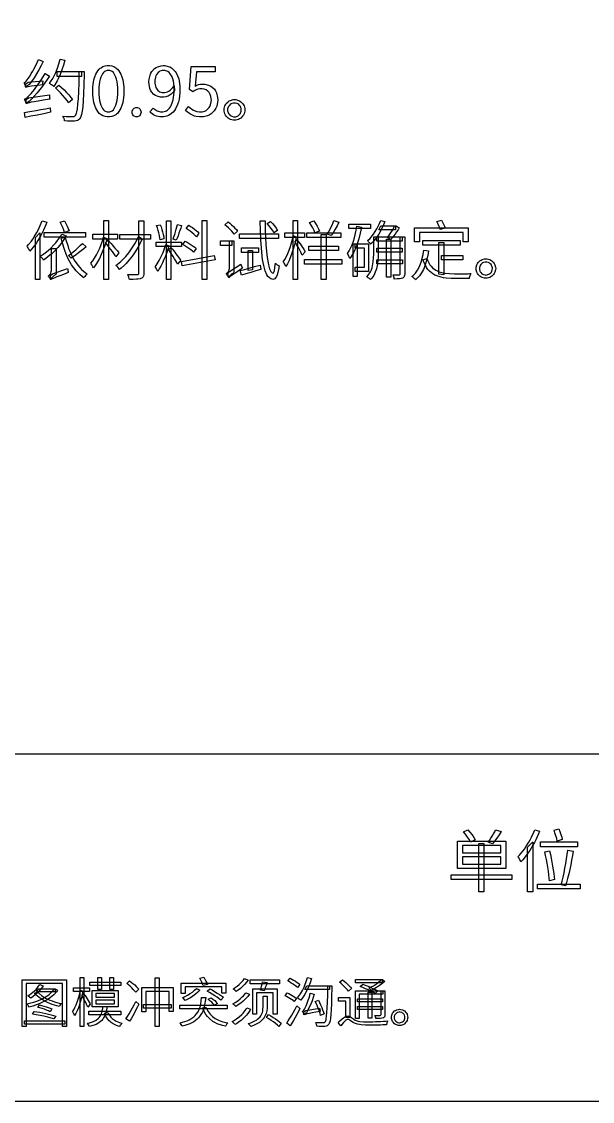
# Model space of a CAD drawing. Header units: millimetres. Extents: x 5 to 292, y 5 to 205.
# Drawn here: x 74.7 to 97.69, y 5 to 48.5 of the extents above; entities that cross this region are included whole.
import ezdxf

# ---------------------------------------------------------------- set-up
doc = ezdxf.new("R2010")
doc.units = ezdxf.units.MM
doc.layers.add('ANNOTATION', color=7, linetype='Continuous')
doc.layers.add('REFERENCE', color=8, linetype='Continuous')

msp = doc.modelspace()

# ---------------------------------------------------------------- linework, layer by layer
at = {"layer": 'ANNOTATION'}
for points in [[(76.247, 46.986), (76.444, 46.945), (76.388, 46.746), (76.323, 46.551), (76.25, 46.364), (76.17, 46.19), (76.127, 46.109), (76.038, 45.959), (75.991, 45.891), (75.969, 45.907), (75.94, 45.928), (75.909, 45.95), (75.876, 45.972), (75.845, 45.99), (75.819, 46.006), (75.866, 46.067), (75.954, 46.205), (75.995, 46.282), (76.071, 46.446), (76.14, 46.62), (76.199, 46.802), (76.247, 46.986)], [(74.868, 45.85), (74.861, 45.876), (74.851, 45.908), (74.838, 45.944), (74.825, 45.981), (74.812, 46.016), (74.8, 46.044), (74.819, 46.05), (74.858, 46.077), (74.878, 46.097), (74.92, 46.148), (74.967, 46.211), (74.997, 46.255), (75.039, 46.321), (75.09, 46.406), (75.147, 46.504), (75.207, 46.613), (75.266, 46.731), (75.322, 46.853), (75.374, 46.975), (75.568, 46.896), (75.485, 46.727), (75.394, 46.557), (75.299, 46.393), (75.202, 46.237), (75.102, 46.093), (75, 45.965), (75, 45.96), (75, 45.96), (74.979, 45.949), (74.957, 45.936), (74.933, 45.921), (74.908, 45.904), (74.888, 45.886), (74.873, 45.867), (74.868, 45.85)], [(78.192, 44.657), (78.146, 44.659), (78.058, 44.673), (77.975, 44.702), (77.899, 44.744), (77.863, 44.771), (77.829, 44.802), (77.766, 44.874), (77.688, 45.009), (77.646, 45.118), (77.612, 45.242), (77.574, 45.533), (77.569, 45.7), (77.574, 45.867), (77.612, 46.156), (77.646, 46.278), (77.688, 46.384), (77.766, 46.517), (77.829, 46.588), (77.863, 46.618), (77.899, 46.644), (77.975, 46.686), (78.058, 46.714), (78.146, 46.728), (78.192, 46.729), (78.239, 46.728), (78.328, 46.713), (78.411, 46.685), (78.487, 46.643), (78.522, 46.616), (78.556, 46.586), (78.618, 46.515), (78.696, 46.382), (78.738, 46.276), (78.772, 46.155), (78.81, 45.867), (78.815, 45.7), (78.81, 45.533), (78.772, 45.242), (78.738, 45.118), (78.696, 45.009), (78.618, 44.874), (78.556, 44.802), (78.522, 44.771), (78.487, 44.744), (78.411, 44.702), (78.328, 44.673), (78.239, 44.659), (78.192, 44.657)], [(80.35, 44.657), (80.27, 44.661), (80.129, 44.69), (80.067, 44.715), (80.01, 44.747), (79.909, 44.82), (79.866, 44.862), (80.003, 45.017), (80.037, 44.984), (80.114, 44.928), (80.157, 44.905), (80.202, 44.887), (80.294, 44.867), (80.341, 44.864), (80.391, 44.867), (80.487, 44.89), (80.533, 44.911), (80.576, 44.938), (80.656, 45.015), (80.692, 45.065), (80.725, 45.123), (80.78, 45.264), (80.801, 45.348), (80.819, 45.44), (80.839, 45.656), (80.841, 45.779), (80.838, 45.897), (80.813, 46.105), (80.79, 46.194), (80.762, 46.274), (80.688, 46.401), (80.641, 46.45), (80.59, 46.487), (80.471, 46.53), (80.404, 46.536), (80.358, 46.532), (80.272, 46.503), (80.232, 46.478), (80.196, 46.447), (80.134, 46.368), (80.109, 46.32), (80.089, 46.267), (80.066, 46.147), (80.063, 46.08), (80.065, 46.015), (80.085, 45.898), (80.103, 45.846), (80.125, 45.799), (80.185, 45.722), (80.222, 45.692), (80.265, 45.668), (80.364, 45.64), (80.42, 45.637), (80.472, 45.641), (80.577, 45.673), (80.632, 45.701), (80.687, 45.738), (80.793, 45.845), (80.844, 45.913), (80.855, 45.714), (80.79, 45.641), (80.717, 45.577), (80.677, 45.549), (80.595, 45.502), (80.553, 45.484), (80.51, 45.47), (80.423, 45.453), (80.379, 45.451), (80.299, 45.456), (80.154, 45.491), (80.089, 45.522), (80.03, 45.562), (79.934, 45.668), (79.896, 45.734), (79.867, 45.808), (79.832, 45.981), (79.828, 46.08), (79.833, 46.175), (79.873, 46.346), (79.907, 46.422), (79.95, 46.491), (80.054, 46.605), (80.116, 46.649), (80.183, 46.684), (80.325, 46.724), (80.402, 46.729), (80.473, 46.726), (80.606, 46.696), (80.669, 46.671), (80.729, 46.638), (80.835, 46.549), (80.882, 46.493), (80.925, 46.43), (80.996, 46.282), (81.024, 46.197), (81.047, 46.104), (81.073, 45.895), (81.076, 45.779), (81.072, 45.633), (81.042, 45.374), (81.016, 45.262), (80.983, 45.159), (80.901, 44.985), (80.852, 44.913), (80.798, 44.851), (80.682, 44.754), (80.618, 44.718), (80.553, 44.691), (80.419, 44.661), (80.35, 44.657)], [(81.939, 44.657), (81.864, 44.659), (81.726, 44.678), (81.664, 44.695), (81.607, 44.715), (81.503, 44.765), (81.457, 44.793), (81.373, 44.856), (81.297, 44.922), (81.423, 45.086), (81.483, 45.03), (81.55, 44.977), (81.625, 44.932), (81.71, 44.895), (81.756, 44.882), (81.859, 44.866), (81.914, 44.864), (81.972, 44.868), (82.079, 44.896), (82.129, 44.921), (82.175, 44.953), (82.252, 45.035), (82.283, 45.085), (82.308, 45.141), (82.337, 45.267), (82.341, 45.337), (82.339, 45.389), (82.325, 45.484), (82.296, 45.567), (82.254, 45.639), (82.227, 45.671), (82.198, 45.7), (82.132, 45.745), (82.056, 45.776), (81.971, 45.791), (81.925, 45.793), (81.878, 45.791), (81.792, 45.776), (81.753, 45.763), (81.676, 45.726), (81.592, 45.675), (81.458, 45.76), (81.524, 46.694), (82.496, 46.694), (82.496, 46.481), (81.742, 46.481), (81.69, 45.902), (81.758, 45.936), (81.828, 45.961), (81.905, 45.976), (81.991, 45.981), (82.072, 45.977), (82.224, 45.944), (82.294, 45.914), (82.359, 45.876), (82.468, 45.772), (82.513, 45.705), (82.548, 45.63), (82.589, 45.448), (82.595, 45.342), (82.589, 45.237), (82.558, 45.095), (82.522, 45.01), (82.5, 44.971), (82.45, 44.899), (82.327, 44.782), (82.256, 44.737), (82.18, 44.702), (82.021, 44.662), (81.939, 44.657)], [(74.888, 45.195), (74.881, 45.218), (74.871, 45.248), (74.86, 45.283), (74.848, 45.319), (74.835, 45.353), (74.822, 45.381), (74.846, 45.387), (74.895, 45.415), (74.92, 45.437), (74.976, 45.491), (75.038, 45.558), (75.084, 45.607), (75.146, 45.679), (75.219, 45.771), (75.301, 45.88), (75.388, 46.002), (75.477, 46.133), (75.564, 46.269), (75.644, 46.407), (75.816, 46.304), (75.727, 46.165), (75.536, 45.895), (75.435, 45.763), (75.332, 45.635), (75.125, 45.405), (75.022, 45.301), (75.022, 45.296), (75.022, 45.296), (75.001, 45.286), (74.979, 45.275), (74.953, 45.26), (74.928, 45.244), (74.907, 45.227), (74.892, 45.211), (74.888, 45.195)], [(74.868, 45.85), (74.863, 45.998), (74.961, 46.06), (75.56, 46.115), (75.552, 46.074), (75.547, 46.028), (75.544, 45.983), (75.543, 45.949), (75.358, 45.93), (75.214, 45.913), (75.103, 45.898), (75.02, 45.887), (74.959, 45.878), (74.917, 45.869), (74.889, 45.86), (74.868, 45.85)], [(76.133, 46.484), (77.108, 46.484), (77.108, 46.292), (76.133, 46.292), (76.133, 46.484)], [(77.023, 46.484), (77.223, 46.484), (77.223, 46.484), (77.223, 46.463), (77.222, 46.442), (77.221, 46.418), (77.22, 46.396), (77.22, 46.38), (77.206, 45.954), (77.191, 45.6), (77.175, 45.311), (77.158, 45.078), (77.138, 44.898), (77.113, 44.763), (77.099, 44.711), (77.066, 44.631), (77.048, 44.602), (77.025, 44.576), (76.977, 44.535), (76.952, 44.522), (76.897, 44.503), (76.832, 44.493), (76.754, 44.487), (76.656, 44.486), (76.546, 44.489), (76.431, 44.496), (76.424, 44.542), (76.411, 44.594), (76.392, 44.646), (76.365, 44.692), (76.49, 44.683), (76.602, 44.679), (76.695, 44.677), (76.758, 44.676), (76.793, 44.676), (76.822, 44.683), (76.847, 44.697), (76.87, 44.72), (76.885, 44.742), (76.912, 44.813), (76.925, 44.861), (76.948, 44.992), (76.967, 45.17), (76.984, 45.4), (76.998, 45.685), (77.012, 46.03), (77.023, 46.44), (77.023, 46.484)], [(78.192, 44.859), (78.248, 44.864), (78.348, 44.908), (78.393, 44.946), (78.433, 44.996), (78.5, 45.133), (78.527, 45.221), (78.547, 45.321), (78.571, 45.561), (78.574, 45.7), (78.571, 45.839), (78.547, 46.078), (78.527, 46.176), (78.5, 46.262), (78.433, 46.398), (78.393, 46.447), (78.348, 46.485), (78.248, 46.528), (78.192, 46.533), (78.138, 46.528), (78.038, 46.485), (77.993, 46.447), (77.951, 46.398), (77.884, 46.262), (77.857, 46.176), (77.837, 46.078), (77.813, 45.839), (77.81, 45.7), (77.813, 45.561), (77.837, 45.321), (77.857, 45.221), (77.884, 45.133), (77.951, 44.996), (77.993, 44.946), (78.038, 44.908), (78.138, 44.864), (78.192, 44.859)], [(76.062, 45.826), (76.201, 45.94), (76.305, 45.851), (76.409, 45.752), (76.509, 45.648), (76.601, 45.546), (76.681, 45.447), (76.742, 45.356), (76.589, 45.227), (76.53, 45.317), (76.454, 45.417), (76.364, 45.523), (76.265, 45.629), (76.163, 45.731), (76.062, 45.826)], [(74.888, 45.195), (74.879, 45.361), (74.983, 45.43), (75.822, 45.555), (75.822, 45.512), (75.823, 45.464), (75.825, 45.418), (75.83, 45.381), (75.566, 45.336), (75.36, 45.3), (75.203, 45.272), (75.088, 45.25), (75.007, 45.234), (74.952, 45.219), (74.914, 45.206), (74.888, 45.195)], [(83.269, 45.359), (83.326, 45.355), (83.431, 45.327), (83.479, 45.303), (83.523, 45.272), (83.599, 45.197), (83.629, 45.152), (83.655, 45.104), (83.683, 45), (83.687, 44.944), (83.683, 44.888), (83.655, 44.783), (83.629, 44.735), (83.599, 44.69), (83.523, 44.614), (83.479, 44.583), (83.431, 44.558), (83.326, 44.529), (83.269, 44.526), (83.213, 44.529), (83.109, 44.558), (83.06, 44.583), (83.015, 44.614), (82.94, 44.69), (82.91, 44.735), (82.885, 44.783), (82.858, 44.888), (82.854, 44.944), (82.858, 45), (82.885, 45.104), (82.91, 45.152), (82.94, 45.197), (83.016, 45.272), (83.061, 45.303), (83.11, 45.327), (83.214, 45.355), (83.269, 45.359)], [(74.811, 44.837), (74.95, 44.861), (75.11, 44.889), (75.286, 44.92), (75.472, 44.954), (75.663, 44.99), (75.854, 45.026), (75.868, 44.845), (75.594, 44.79), (75.323, 44.736), (75.069, 44.684), (74.844, 44.638), (74.811, 44.837)], [(79.328, 44.657), (79.293, 44.66), (79.229, 44.687), (79.201, 44.71), (79.178, 44.738), (79.151, 44.806), (79.148, 44.845), (79.151, 44.887), (79.178, 44.956), (79.201, 44.984), (79.229, 45.007), (79.293, 45.033), (79.328, 45.036), (79.364, 45.033), (79.427, 45.007), (79.455, 44.984), (79.478, 44.956), (79.505, 44.887), (79.508, 44.845), (79.505, 44.806), (79.478, 44.738), (79.455, 44.71), (79.427, 44.687), (79.364, 44.66), (79.328, 44.657)], [(83.269, 44.665), (83.326, 44.67), (83.424, 44.71), (83.467, 44.746), (83.502, 44.788), (83.542, 44.887), (83.547, 44.944), (83.545, 44.98), (83.527, 45.048), (83.511, 45.08), (83.491, 45.11), (83.441, 45.16), (83.411, 45.181), (83.379, 45.198), (83.308, 45.217), (83.269, 45.219), (83.233, 45.217), (83.164, 45.198), (83.132, 45.181), (83.102, 45.16), (83.052, 45.11), (83.031, 45.08), (83.014, 45.048), (82.996, 44.98), (82.993, 44.944), (82.996, 44.906), (83.014, 44.836), (83.031, 44.803), (83.052, 44.772), (83.102, 44.722), (83.132, 44.702), (83.164, 44.686), (83.233, 44.667), (83.269, 44.665)], [(75.525, 40.479), (75.711, 40.423), (75.669, 40.314), (75.576, 40.1), (75.524, 39.993), (75.469, 39.888), (75.353, 39.688), (75.292, 39.592), (75.229, 39.5), (75.099, 39.333), (75.033, 39.257), (75.022, 39.283), (75.004, 39.316), (74.983, 39.352), (74.962, 39.389), (74.941, 39.423), (74.922, 39.45), (74.982, 39.516), (75.099, 39.661), (75.155, 39.741), (75.21, 39.826), (75.314, 40.002), (75.363, 40.095), (75.409, 40.19), (75.49, 40.382), (75.525, 40.479)], [(76.247, 40.415), (76.42, 40.471), (76.477, 40.373), (76.532, 40.265), (76.58, 40.161), (76.611, 40.074), (76.428, 40.005), (76.399, 40.094), (76.355, 40.202), (76.301, 40.314), (76.247, 40.415)], [(78.004, 40.482), (78.198, 40.482), (78.198, 38.111), (78.004, 38.111), (78.004, 40.482)], [(79.423, 40.479), (79.624, 40.479), (79.624, 38.374), (79.622, 38.326), (79.609, 38.25), (79.597, 38.222), (79.581, 38.199), (79.534, 38.163), (79.503, 38.15), (79.468, 38.138), (79.38, 38.122), (79.325, 38.118), (79.197, 38.113), (79.044, 38.111), (79.033, 38.157), (79.015, 38.211), (78.994, 38.265), (78.974, 38.31), (79.097, 38.308), (79.211, 38.307), (79.304, 38.308), (79.358, 38.31), (79.389, 38.313), (79.408, 38.323), (79.419, 38.342), (79.423, 38.372), (79.423, 40.479)], [(80.534, 40.474), (80.715, 40.474), (80.715, 38.111), (80.534, 38.111), (80.534, 40.474)], [(81.971, 40.482), (82.157, 40.482), (82.157, 38.111), (81.971, 38.111), (81.971, 40.482)], [(84.308, 40.469), (84.504, 40.469), (84.508, 40.136), (84.52, 39.818), (84.538, 39.519), (84.561, 39.245), (84.59, 39), (84.624, 38.787), (84.644, 38.695), (84.688, 38.542), (84.712, 38.483), (84.738, 38.435), (84.794, 38.378), (84.824, 38.369), (84.84, 38.376), (84.869, 38.428), (84.881, 38.474), (84.902, 38.599), (84.917, 38.767), (84.938, 38.747), (84.965, 38.726), (84.994, 38.706), (85.024, 38.688), (85.051, 38.673), (85.072, 38.661), (85.05, 38.512), (85.024, 38.391), (84.995, 38.296), (84.963, 38.225), (84.929, 38.174), (84.893, 38.141), (84.855, 38.123), (84.819, 38.116), (84.791, 38.119), (84.737, 38.136), (84.663, 38.186), (84.619, 38.237), (84.579, 38.3), (84.509, 38.462), (84.479, 38.561), (84.452, 38.672), (84.406, 38.922), (84.387, 39.062), (84.356, 39.369), (84.334, 39.708), (84.319, 40.076), (84.308, 40.469)], [(85.629, 40.482), (85.815, 40.482), (85.815, 38.111), (85.629, 38.111), (85.629, 40.482)], [(86.294, 40.407), (86.465, 40.471), (86.531, 40.372), (86.597, 40.263), (86.654, 40.156), (86.692, 40.064), (86.511, 39.989), (86.476, 40.081), (86.423, 40.19), (86.36, 40.304), (86.294, 40.407)], [(87.277, 40.49), (87.473, 40.423), (87.401, 40.279), (87.322, 40.132), (87.244, 39.995), (87.171, 39.881), (87.006, 39.94), (87.056, 40.02), (87.106, 40.109), (87.155, 40.205), (87.201, 40.304), (87.243, 40.401), (87.277, 40.49)], [(89.16, 40.49), (89.33, 40.446), (89.278, 40.313), (89.153, 40.059), (89.08, 39.936), (89.002, 39.82), (88.837, 39.617), (88.75, 39.53), (88.737, 39.55), (88.719, 39.575), (88.698, 39.603), (88.675, 39.631), (88.653, 39.656), (88.634, 39.677), (88.716, 39.755), (88.868, 39.935), (88.938, 40.038), (89.004, 40.147), (89.115, 40.372), (89.16, 40.49)], [(91.415, 40.446), (91.606, 40.5), (91.65, 40.422), (91.695, 40.336), (91.733, 40.253), (91.758, 40.183), (91.559, 40.121), (91.535, 40.19), (91.5, 40.276), (91.458, 40.364), (91.415, 40.446)], [(80.137, 40.281), (80.279, 40.319), (80.316, 40.226), (80.347, 40.126), (80.376, 40.024), (80.4, 39.924), (80.42, 39.831), (80.431, 39.747), (80.277, 39.708), (80.269, 39.791), (80.252, 39.885), (80.228, 39.985), (80.2, 40.088), (80.17, 40.189), (80.137, 40.281)], [(80.971, 40.327), (81.141, 40.283), (81.108, 40.185), (81.072, 40.08), (81.035, 39.975), (80.998, 39.874), (80.961, 39.781), (80.927, 39.7), (80.8, 39.741), (80.831, 39.826), (80.863, 39.923), (80.895, 40.029), (80.925, 40.135), (80.951, 40.237), (80.971, 40.327)], [(81.329, 40.165), (81.427, 40.299), (81.503, 40.252), (81.58, 40.199), (81.657, 40.144), (81.729, 40.087), (81.791, 40.032), (81.84, 39.981), (81.737, 39.835), (81.691, 39.886), (81.63, 39.943), (81.559, 40.002), (81.482, 40.061), (81.405, 40.117), (81.329, 40.165)], [(82.887, 40.314), (83.016, 40.433), (83.084, 40.375), (83.155, 40.311), (83.226, 40.245), (83.292, 40.18), (83.35, 40.119), (83.395, 40.064), (83.261, 39.93), (83.216, 39.987), (83.159, 40.051), (83.094, 40.119), (83.025, 40.188), (82.955, 40.254), (82.887, 40.314)], [(84.582, 40.368), (84.716, 40.451), (84.797, 40.364), (84.878, 40.267), (84.951, 40.173), (85.002, 40.09), (84.86, 39.994), (84.811, 40.079), (84.741, 40.177), (84.662, 40.278), (84.582, 40.368)], [(88.203, 40.257), (88.384, 40.219), (88.335, 39.98), (88.276, 39.746), (88.242, 39.631), (88.166, 39.413), (88.123, 39.309), (88.077, 39.211), (87.974, 39.033), (87.917, 38.952), (87.908, 38.981), (87.895, 39.017), (87.879, 39.056), (87.861, 39.097), (87.843, 39.133), (87.827, 39.161), (87.896, 39.266), (88.013, 39.51), (88.062, 39.649), (88.106, 39.795), (88.176, 40.099), (88.203, 40.257)], [(87.881, 40.345), (88.75, 40.345), (88.75, 40.167), (87.881, 40.167), (87.881, 40.345)], [(89.163, 40.268), (89.756, 40.268), (89.756, 40.105), (89.08, 40.105), (89.163, 40.268)], [(89.707, 40.268), (89.748, 40.268), (89.779, 40.276), (89.903, 40.19), (89.857, 40.109), (89.802, 40.024), (89.742, 39.939), (89.681, 39.858), (89.62, 39.783), (89.56, 39.719), (89.531, 39.74), (89.497, 39.763), (89.462, 39.786), (89.431, 39.804), (89.483, 39.865), (89.534, 39.935), (89.585, 40.011), (89.632, 40.088), (89.674, 40.164), (89.707, 40.232), (89.707, 40.268)], [(90.527, 40.19), (92.684, 40.19), (92.684, 39.628), (92.485, 39.628), (92.485, 40.007), (90.718, 40.007), (90.718, 39.628), (90.527, 39.628), (90.527, 40.19)], [(75.252, 39.801), (75.435, 39.984), (75.438, 39.981), (75.438, 38.106), (75.252, 38.106), (75.252, 39.801)], [(76.317, 39.938), (76.498, 39.87), (76.44, 39.773), (76.31, 39.585), (76.239, 39.494), (76.163, 39.405), (76.006, 39.238), (75.924, 39.16), (75.84, 39.085), (75.672, 38.951), (75.587, 38.89), (75.571, 38.913), (75.55, 38.941), (75.525, 38.971), (75.498, 39.001), (75.473, 39.028), (75.451, 39.048), (75.535, 39.102), (75.701, 39.223), (75.782, 39.29), (75.861, 39.361), (76.011, 39.514), (76.081, 39.594), (76.148, 39.678), (76.266, 39.849), (76.317, 39.938)], [(75.605, 39.999), (77.274, 39.999), (77.274, 39.816), (75.605, 39.816), (75.605, 39.999)], [(76.457, 39.822), (76.485, 39.704), (76.554, 39.474), (76.594, 39.361), (76.638, 39.251), (76.735, 39.042), (76.789, 38.942), (76.846, 38.846), (76.972, 38.671), (77.039, 38.591), (77.111, 38.518), (77.263, 38.392), (77.344, 38.341), (77.321, 38.32), (77.296, 38.295), (77.269, 38.266), (77.243, 38.237), (77.22, 38.208), (77.202, 38.181), (77.146, 38.22), (77.039, 38.306), (76.89, 38.458), (76.798, 38.574), (76.713, 38.7), (76.562, 38.976), (76.496, 39.126), (76.437, 39.283), (76.334, 39.61), (76.291, 39.78), (76.457, 39.822)], [(77.997, 39.814), (78.13, 39.767), (78.087, 39.606), (78.034, 39.441), (77.972, 39.276), (77.905, 39.115), (77.832, 38.96), (77.755, 38.817), (77.716, 38.75), (77.635, 38.632), (77.594, 38.581), (77.572, 38.627), (77.544, 38.677), (77.513, 38.726), (77.486, 38.767), (77.563, 38.862), (77.64, 38.974), (77.715, 39.1), (77.785, 39.236), (77.849, 39.379), (77.906, 39.525), (77.956, 39.67), (77.997, 39.814)], [(77.573, 39.93), (78.554, 39.93), (78.554, 39.741), (77.573, 39.741), (77.573, 39.93)], [(78.182, 39.69), (78.211, 39.66), (78.252, 39.617), (78.3, 39.563), (78.352, 39.504), (78.406, 39.442), (78.459, 39.379), (78.51, 39.319), (78.556, 39.265), (78.594, 39.222), (78.62, 39.19), (78.497, 39.024), (78.46, 39.083), (78.41, 39.155), (78.353, 39.235), (78.292, 39.318), (78.23, 39.401), (78.171, 39.477), (78.119, 39.543), (78.079, 39.592), (78.182, 39.69)], [(79.402, 39.842), (79.557, 39.747), (79.477, 39.576), (79.383, 39.403), (79.276, 39.231), (79.159, 39.064), (79.033, 38.907), (78.903, 38.761), (78.837, 38.694), (78.703, 38.573), (78.636, 38.519), (78.609, 38.56), (78.574, 38.604), (78.536, 38.646), (78.5, 38.679), (78.565, 38.725), (78.697, 38.835), (78.762, 38.898), (78.891, 39.036), (79.014, 39.187), (79.129, 39.347), (79.233, 39.511), (79.281, 39.594), (79.366, 39.76), (79.402, 39.842)], [(78.649, 39.927), (79.892, 39.927), (79.892, 39.741), (78.649, 39.741), (78.649, 39.927)], [(80.119, 39.615), (81.138, 39.615), (81.138, 39.435), (80.119, 39.435), (80.119, 39.615)], [(81.197, 39.515), (81.288, 39.651), (81.366, 39.61), (81.448, 39.562), (81.528, 39.511), (81.605, 39.459), (81.672, 39.408), (81.724, 39.36), (81.628, 39.205), (81.575, 39.254), (81.509, 39.307), (81.435, 39.362), (81.356, 39.418), (81.276, 39.47), (81.197, 39.515)], [(82.706, 39.672), (83.166, 39.672), (83.166, 39.486), (82.706, 39.486), (82.706, 39.672)], [(83.039, 38.176), (83.027, 38.201), (83.012, 38.231), (82.995, 38.263), (82.977, 38.295), (82.959, 38.322), (82.941, 38.343), (82.979, 38.374), (83.021, 38.421), (83.04, 38.45), (83.062, 38.518), (83.065, 38.558), (83.065, 39.672), (83.248, 39.672), (83.248, 38.39), (83.248, 38.39), (83.226, 38.374), (83.202, 38.357), (83.173, 38.334), (83.142, 38.309), (83.112, 38.282), (83.083, 38.253), (83.06, 38.226), (83.045, 38.2), (83.039, 38.176)], [(83.47, 39.945), (85.051, 39.945), (85.051, 39.76), (83.47, 39.76), (83.47, 39.945)], [(85.642, 39.868), (85.758, 39.827), (85.726, 39.668), (85.686, 39.503), (85.639, 39.336), (85.587, 39.173), (85.531, 39.017), (85.47, 38.872), (85.406, 38.743), (85.34, 38.635), (85.329, 38.665), (85.313, 38.698), (85.294, 38.733), (85.274, 38.767), (85.255, 38.797), (85.237, 38.823), (85.3, 38.918), (85.362, 39.031), (85.421, 39.158), (85.477, 39.295), (85.528, 39.438), (85.572, 39.584), (85.61, 39.729), (85.642, 39.868)], [(85.299, 39.984), (86.088, 39.984), (86.088, 39.804), (85.299, 39.804), (85.299, 39.984)], [(85.802, 39.71), (85.83, 39.674), (85.869, 39.618), (85.915, 39.548), (85.964, 39.472), (86.013, 39.396), (86.058, 39.326), (86.095, 39.269), (86.119, 39.231), (85.998, 39.087), (85.973, 39.144), (85.94, 39.213), (85.901, 39.289), (85.857, 39.37), (85.813, 39.45), (85.772, 39.523), (85.736, 39.587), (85.706, 39.636), (85.802, 39.71)], [(86.186, 39.987), (87.551, 39.987), (87.551, 39.809), (86.186, 39.809), (86.186, 39.987)], [(86.767, 39.92), (86.96, 39.92), (86.96, 38.111), (86.767, 38.111), (86.767, 39.92)], [(88.879, 39.824), (89.06, 39.824), (89.06, 39.135), (89.057, 39.01), (89.048, 38.879), (89.031, 38.743), (89.004, 38.605), (88.986, 38.537), (88.94, 38.404), (88.911, 38.34), (88.878, 38.277), (88.798, 38.161), (88.75, 38.106), (88.732, 38.123), (88.707, 38.144), (88.68, 38.165), (88.652, 38.184), (88.625, 38.2), (88.6, 38.212), (88.659, 38.279), (88.752, 38.424), (88.785, 38.502), (88.812, 38.582), (88.849, 38.744), (88.861, 38.826), (88.874, 38.986), (88.879, 39.135), (88.879, 39.824)], [(89.011, 39.824), (90.03, 39.824), (90.03, 39.656), (89.011, 39.656), (89.011, 39.824)], [(89.4, 39.734), (89.57, 39.734), (89.57, 38.201), (89.4, 38.201), (89.4, 39.734)], [(89.942, 39.824), (90.128, 39.824), (90.128, 38.341), (90.123, 38.276), (90.109, 38.226), (90.098, 38.206), (90.065, 38.173), (90.043, 38.16), (89.985, 38.144), (89.911, 38.135), (89.819, 38.131), (89.707, 38.129), (89.702, 38.171), (89.69, 38.217), (89.675, 38.263), (89.658, 38.302), (89.737, 38.3), (89.81, 38.3), (89.901, 38.3), (89.919, 38.303), (89.939, 38.324), (89.942, 38.341), (89.942, 39.824)], [(90.86, 39.687), (92.366, 39.687), (92.366, 39.499), (90.86, 39.499), (90.86, 39.687)], [(91.502, 39.6), (91.703, 39.6), (91.703, 38.292), (91.502, 38.32), (91.502, 39.6)], [(75.873, 38.101), (75.863, 38.123), (75.846, 38.149), (75.827, 38.176), (75.808, 38.203), (75.789, 38.228), (75.77, 38.248), (75.809, 38.279), (75.853, 38.325), (75.873, 38.355), (75.896, 38.427), (75.899, 38.47), (75.899, 39.355), (76.088, 39.355), (76.088, 38.326), (76.088, 38.326), (76.066, 38.309), (76.041, 38.29), (76.012, 38.266), (75.979, 38.239), (75.947, 38.211), (75.918, 38.181), (75.894, 38.151), (75.878, 38.124), (75.873, 38.101)], [(77.153, 39.566), (77.297, 39.432), (77.203, 39.352), (77.101, 39.268), (76.996, 39.184), (76.891, 39.104), (76.79, 39.032), (76.694, 38.97), (76.586, 39.081), (76.678, 39.149), (76.779, 39.227), (76.883, 39.312), (76.983, 39.401), (77.074, 39.487), (77.153, 39.566)], [(80.509, 39.52), (80.625, 39.471), (80.587, 39.334), (80.541, 39.193), (80.488, 39.051), (80.431, 38.911), (80.371, 38.776), (80.308, 38.649), (80.243, 38.535), (80.179, 38.439), (80.167, 38.469), (80.151, 38.501), (80.134, 38.535), (80.115, 38.569), (80.096, 38.601), (80.078, 38.627), (80.119, 38.681), (80.202, 38.807), (80.244, 38.88), (80.325, 39.036), (80.398, 39.201), (80.46, 39.365), (80.509, 39.52)], [(80.713, 39.401), (80.738, 39.371), (80.773, 39.326), (80.816, 39.272), (80.863, 39.21), (80.913, 39.146), (80.963, 39.081), (81.009, 39.02), (81.05, 38.964), (81.083, 38.918), (81.105, 38.885), (80.976, 38.733), (80.947, 38.792), (80.906, 38.866), (80.857, 38.949), (80.804, 39.036), (80.75, 39.122), (80.698, 39.203), (80.653, 39.271), (80.617, 39.321), (80.713, 39.401)], [(83.552, 39.383), (84.244, 39.383), (84.244, 39.203), (83.552, 39.203), (83.552, 39.383)], [(83.823, 39.282), (84.001, 39.282), (84.001, 38.496), (83.823, 38.475), (83.823, 39.282)], [(86.266, 39.453), (87.466, 39.453), (87.466, 39.275), (86.266, 39.275), (86.266, 39.453)], [(88.048, 39.551), (88.216, 39.551), (88.216, 38.227), (88.048, 38.227), (88.048, 39.551)], [(88.126, 39.551), (88.667, 39.551), (88.667, 38.434), (88.126, 38.434), (88.126, 38.607), (88.503, 38.607), (88.503, 39.375), (88.126, 39.375), (88.126, 39.551)], [(89.011, 39.37), (90.027, 39.37), (90.027, 39.216), (89.011, 39.216), (89.011, 39.37)], [(90.894, 39.29), (91.09, 39.27), (91.059, 39.081), (90.97, 38.739), (90.912, 38.586), (90.879, 38.514), (90.804, 38.38), (90.717, 38.259), (90.619, 38.15), (90.566, 38.101), (90.549, 38.121), (90.525, 38.144), (90.496, 38.168), (90.465, 38.193), (90.436, 38.214), (90.409, 38.23), (90.461, 38.274), (90.557, 38.37), (90.639, 38.48), (90.709, 38.602), (90.739, 38.669), (90.791, 38.809), (90.869, 39.12), (90.894, 39.29)], [(81.133, 38.839), (82.459, 39.078), (82.49, 38.901), (81.166, 38.661), (81.133, 38.839)], [(83.039, 38.176), (83.008, 38.349), (83.068, 38.429), (83.534, 38.73), (83.546, 38.689), (83.559, 38.644), (83.573, 38.601), (83.589, 38.565), (83.438, 38.465), (83.32, 38.385), (83.231, 38.323), (83.163, 38.276), (83.114, 38.242), (83.08, 38.215), (83.057, 38.193), (83.039, 38.176)], [(86.088, 38.911), (87.6, 38.911), (87.6, 38.728), (86.088, 38.728), (86.088, 38.911)], [(89, 38.908), (90.032, 38.908), (90.032, 38.738), (89, 38.738), (89, 38.908)], [(91.018, 38.96), (91.054, 38.867), (91.141, 38.707), (91.193, 38.642), (91.249, 38.584), (91.374, 38.49), (91.443, 38.455), (91.516, 38.425), (91.672, 38.381), (91.756, 38.367), (91.935, 38.349), (92.127, 38.343), (92.219, 38.343), (92.365, 38.343), (92.531, 38.343), (92.613, 38.344), (92.686, 38.345), (92.747, 38.346), (92.792, 38.346), (92.778, 38.32), (92.763, 38.288), (92.749, 38.253), (92.736, 38.216), (92.727, 38.181), (92.72, 38.15), (92.591, 38.15), (92.116, 38.15), (92.004, 38.152), (91.791, 38.167), (91.692, 38.18), (91.597, 38.198), (91.422, 38.253), (91.341, 38.289), (91.265, 38.334), (91.127, 38.448), (91.064, 38.517), (91.006, 38.597), (90.904, 38.789), (90.86, 38.901), (91.018, 38.96)], [(91.603, 39.076), (92.472, 39.076), (92.472, 38.896), (91.603, 38.896), (91.603, 39.076)], [(93.396, 38.945), (93.45, 38.941), (93.549, 38.915), (93.594, 38.891), (93.636, 38.863), (93.707, 38.792), (93.736, 38.75), (93.76, 38.704), (93.787, 38.605), (93.79, 38.553), (93.787, 38.5), (93.76, 38.401), (93.736, 38.355), (93.707, 38.313), (93.636, 38.241), (93.594, 38.212), (93.549, 38.188), (93.45, 38.161), (93.396, 38.158), (93.343, 38.161), (93.244, 38.188), (93.198, 38.212), (93.156, 38.241), (93.085, 38.313), (93.056, 38.355), (93.033, 38.401), (93.007, 38.5), (93.004, 38.553), (93.007, 38.605), (93.033, 38.704), (93.056, 38.75), (93.085, 38.792), (93.157, 38.863), (93.2, 38.891), (93.246, 38.915), (93.344, 38.941), (93.396, 38.945)], [(93.396, 38.289), (93.449, 38.294), (93.542, 38.332), (93.582, 38.366), (93.616, 38.406), (93.654, 38.499), (93.659, 38.553), (93.656, 38.587), (93.639, 38.651), (93.624, 38.681), (93.605, 38.71), (93.558, 38.757), (93.53, 38.777), (93.499, 38.792), (93.432, 38.811), (93.396, 38.813), (93.362, 38.811), (93.297, 38.792), (93.266, 38.777), (93.238, 38.757), (93.191, 38.71), (93.171, 38.681), (93.155, 38.651), (93.137, 38.587), (93.135, 38.553), (93.137, 38.517), (93.155, 38.451), (93.171, 38.42), (93.191, 38.391), (93.238, 38.343), (93.266, 38.324), (93.297, 38.309), (93.362, 38.292), (93.396, 38.289)], [(75.873, 38.101), (75.856, 38.271), (75.941, 38.343), (76.549, 38.558), (76.555, 38.518), (76.563, 38.471), (76.572, 38.426), (76.58, 38.39), (76.387, 38.318), (76.234, 38.261), (76.118, 38.217), (76.032, 38.183), (75.97, 38.156), (75.926, 38.136), (75.896, 38.119), (75.873, 38.101)], [(83.506, 38.472), (83.671, 38.516), (83.868, 38.569), (84.084, 38.628), (84.303, 38.689), (84.329, 38.516), (84.126, 38.457), (83.924, 38.398), (83.732, 38.341), (83.56, 38.289), (83.506, 38.472)], [(92.494, 15.863), (92.669, 15.945), (92.754, 15.848), (92.838, 15.739), (92.912, 15.633), (92.964, 15.539), (92.781, 15.449), (92.73, 15.54), (92.659, 15.649), (92.578, 15.762), (92.494, 15.863)], [(93.789, 15.945), (94.01, 15.872), (93.925, 15.74), (93.834, 15.605), (93.743, 15.481), (93.661, 15.377), (93.486, 15.446), (93.539, 15.517), (93.595, 15.598), (93.651, 15.687), (93.704, 15.777), (93.751, 15.865), (93.789, 15.945)], [(95.365, 15.945), (95.559, 15.888), (95.512, 15.773), (95.408, 15.544), (95.35, 15.431), (95.289, 15.32), (95.16, 15.107), (95.092, 15.006), (95.022, 14.909), (94.878, 14.733), (94.805, 14.653), (94.792, 14.682), (94.774, 14.716), (94.752, 14.755), (94.73, 14.794), (94.708, 14.83), (94.687, 14.856), (94.754, 14.925), (94.884, 15.079), (94.947, 15.164), (95.009, 15.253), (95.126, 15.441), (95.18, 15.54), (95.232, 15.64), (95.325, 15.843), (95.365, 15.945)], [(96.141, 15.924), (96.334, 15.976), (96.373, 15.87), (96.413, 15.755), (96.448, 15.645), (96.474, 15.549), (96.269, 15.49), (96.248, 15.586), (96.216, 15.7), (96.179, 15.817), (96.141, 15.924)], [(92.257, 15.484), (94.204, 15.484), (94.204, 14.386), (92.257, 14.386), (92.257, 15.484)], [(92.456, 15.309), (92.456, 15.02), (93.997, 15.02), (93.997, 15.309), (92.456, 15.309)], [(93.106, 15.388), (93.316, 15.388), (93.316, 13.446), (93.106, 13.446), (93.106, 15.388)], [(95.075, 15.244), (95.278, 15.446), (95.28, 15.443), (95.28, 13.449), (95.075, 13.449), (95.075, 15.244)], [(95.592, 15.459), (97.08, 15.459), (97.08, 15.26), (95.592, 15.26), (95.592, 15.459)], [(92.456, 14.856), (92.456, 14.561), (93.997, 14.561), (93.997, 14.856), (92.456, 14.856)], [(95.772, 15.053), (95.958, 15.096), (95.992, 14.948), (96.025, 14.793), (96.055, 14.635), (96.084, 14.478), (96.109, 14.327), (96.13, 14.184), (96.147, 14.053), (96.16, 13.941), (95.958, 13.881), (95.947, 13.998), (95.932, 14.132), (95.912, 14.278), (95.888, 14.432), (95.861, 14.591), (95.832, 14.75), (95.802, 14.906), (95.772, 15.053)], [(96.698, 15.115), (96.914, 15.08), (96.882, 14.906), (96.848, 14.722), (96.811, 14.533), (96.772, 14.345), (96.73, 14.161), (96.688, 13.986), (96.646, 13.823), (96.605, 13.678), (96.425, 13.719), (96.465, 13.867), (96.505, 14.032), (96.544, 14.21), (96.582, 14.397), (96.617, 14.587), (96.649, 14.774), (96.676, 14.952), (96.698, 15.115)], [(92, 14.126), (94.445, 14.126), (94.445, 13.935), (92, 13.935), (92, 14.126)], [(95.474, 13.755), (97.192, 13.755), (97.192, 13.558), (95.474, 13.558), (95.474, 13.755)], [(74.724, 9.891), (76.504, 9.891), (76.504, 8.019), (76.344, 8.019), (76.344, 9.746), (74.877, 9.746), (74.877, 8.019), (74.724, 8.019), (74.724, 9.891)], [(75.429, 9.703), (75.564, 9.656), (75.498, 9.56), (75.421, 9.467), (75.337, 9.377), (75.248, 9.295), (75.158, 9.22), (75.068, 9.156), (75.054, 9.172), (75.036, 9.189), (75.014, 9.207), (74.993, 9.224), (74.973, 9.24), (74.954, 9.252), (75.022, 9.295), (75.155, 9.395), (75.219, 9.452), (75.28, 9.512), (75.385, 9.637), (75.429, 9.703)], [(76.788, 9.573), (77.429, 9.573), (77.429, 9.423), (76.788, 9.423), (76.788, 9.573)], [(77.055, 9.985), (77.209, 9.985), (77.209, 8.021), (77.055, 8.021), (77.055, 9.985)], [(77.451, 9.808), (78.701, 9.808), (78.701, 9.671), (77.451, 9.671), (77.451, 9.808)], [(77.765, 9.985), (77.917, 9.985), (77.917, 9.51), (77.765, 9.51), (77.765, 9.985)], [(78.246, 9.985), (78.402, 9.985), (78.402, 9.51), (78.246, 9.51), (78.246, 9.985)], [(78.932, 9.75), (79.045, 9.857), (79.113, 9.806), (79.183, 9.75), (79.252, 9.69), (79.316, 9.631), (79.371, 9.575), (79.415, 9.523), (79.293, 9.402), (79.251, 9.455), (79.197, 9.513), (79.135, 9.575), (79.068, 9.638), (78.999, 9.697), (78.932, 9.75)], [(79.539, 9.585), (80.808, 9.585), (80.808, 8.623), (80.646, 8.623), (80.646, 9.425), (79.697, 9.425), (79.697, 8.615), (79.539, 8.615), (79.539, 9.585)], [(80.08, 9.983), (80.24, 9.983), (80.24, 8.019), (80.08, 8.019), (80.08, 9.983)], [(81.121, 9.763), (82.924, 9.763), (82.924, 9.365), (82.76, 9.365), (82.76, 9.617), (81.283, 9.617), (81.283, 9.352), (81.121, 9.352), (81.121, 9.763)], [(81.873, 9.962), (82.042, 10), (82.083, 9.928), (82.124, 9.849), (82.16, 9.773), (82.185, 9.709), (82.01, 9.664), (81.987, 9.729), (81.953, 9.808), (81.913, 9.889), (81.873, 9.962)], [(83.673, 9.947), (83.824, 9.887), (83.756, 9.799), (83.68, 9.712), (83.598, 9.629), (83.51, 9.551), (83.421, 9.481), (83.333, 9.421), (83.309, 9.448), (83.28, 9.477), (83.249, 9.506), (83.217, 9.53), (83.3, 9.583), (83.384, 9.646), (83.467, 9.716), (83.545, 9.791), (83.615, 9.869), (83.673, 9.947)], [(83.906, 9.891), (85.09, 9.891), (85.09, 9.739), (83.906, 9.739), (83.906, 9.891)], [(84.404, 9.82), (84.59, 9.795), (84.559, 9.702), (84.525, 9.609), (84.492, 9.522), (84.461, 9.449), (84.316, 9.476), (84.341, 9.556), (84.366, 9.647), (84.388, 9.739), (84.404, 9.82)], [(85.417, 9.852), (85.513, 9.964), (85.58, 9.925), (85.652, 9.882), (85.725, 9.838), (85.796, 9.794), (85.859, 9.752), (85.91, 9.713), (85.812, 9.585), (85.763, 9.626), (85.702, 9.671), (85.633, 9.718), (85.56, 9.766), (85.487, 9.812), (85.417, 9.852)], [(86.214, 9.985), (86.372, 9.947), (86.318, 9.782), (86.255, 9.62), (86.185, 9.465), (86.109, 9.32), (86.069, 9.253), (85.987, 9.129), (85.945, 9.072), (85.927, 9.087), (85.905, 9.104), (85.88, 9.123), (85.854, 9.142), (85.829, 9.159), (85.808, 9.173), (85.851, 9.224), (85.933, 9.338), (85.971, 9.401), (86.008, 9.468), (86.077, 9.608), (86.108, 9.681), (86.165, 9.832), (86.214, 9.985)], [(86.186, 9.66), (87.097, 9.66), (87.097, 9.51), (86.111, 9.51), (86.186, 9.66)], [(87.031, 9.66), (87.193, 9.66), (87.193, 9.66), (87.193, 9.644), (87.193, 9.607), (87.192, 9.588), (87.191, 9.575), (87.184, 9.221), (87.176, 8.928), (87.166, 8.69), (87.154, 8.5), (87.14, 8.352), (87.122, 8.243), (87.112, 8.201), (87.089, 8.137), (87.075, 8.115), (87.058, 8.092), (87.021, 8.059), (87.001, 8.048), (86.958, 8.032), (86.907, 8.023), (86.844, 8.019), (86.766, 8.019), (86.681, 8.021), (86.594, 8.025), (86.589, 8.062), (86.578, 8.104), (86.562, 8.147), (86.541, 8.185), (86.637, 8.178), (86.724, 8.175), (86.795, 8.173), (86.845, 8.173), (86.872, 8.174), (86.894, 8.179), (86.912, 8.189), (86.928, 8.207), (86.939, 8.224), (86.959, 8.283), (86.968, 8.323), (86.984, 8.431), (86.997, 8.576), (87.008, 8.764), (87.017, 8.999), (87.025, 9.285), (87.031, 9.626), (87.031, 9.66)], [(87.507, 9.808), (87.618, 9.899), (87.684, 9.845), (87.752, 9.785), (87.82, 9.722), (87.884, 9.659), (87.942, 9.599), (87.988, 9.547), (87.87, 9.44), (87.828, 9.495), (87.772, 9.555), (87.708, 9.62), (87.641, 9.686), (87.573, 9.749), (87.507, 9.808)], [(88.146, 9.906), (89.213, 9.906), (89.213, 9.78), (88.146, 9.78), (88.146, 9.906)], [(88.332, 9.63), (88.435, 9.722), (88.539, 9.683), (88.651, 9.638), (88.763, 9.589), (88.871, 9.54), (88.967, 9.493), (89.048, 9.449), (88.939, 9.346), (88.864, 9.391), (88.769, 9.44), (88.663, 9.491), (88.551, 9.541), (88.439, 9.589), (88.332, 9.63)], [(89.159, 9.906), (89.196, 9.906), (89.228, 9.915), (89.328, 9.837), (89.272, 9.786), (89.144, 9.687), (89.072, 9.638), (88.997, 9.591), (88.851, 9.51), (88.779, 9.476), (88.761, 9.501), (88.738, 9.527), (88.714, 9.553), (88.693, 9.573), (88.781, 9.613), (88.868, 9.66), (88.953, 9.713), (89.033, 9.769), (89.103, 9.825), (89.159, 9.876), (89.159, 9.906)], [(75.999, 9.532), (76.029, 9.532), (76.053, 9.538), (76.145, 9.485), (76.101, 9.42), (75.996, 9.299), (75.934, 9.242), (75.868, 9.189), (75.725, 9.091), (75.648, 9.047), (75.569, 9.005), (75.406, 8.931), (75.323, 8.899), (75.156, 8.843), (74.993, 8.799), (74.983, 8.82), (74.972, 8.843), (74.96, 8.868), (74.946, 8.892), (74.931, 8.912), (74.916, 8.929), (75.075, 8.966), (75.236, 9.014), (75.317, 9.043), (75.472, 9.107), (75.548, 9.143), (75.62, 9.181), (75.753, 9.265), (75.814, 9.309), (75.869, 9.356), (75.962, 9.456), (75.999, 9.508), (75.999, 9.532)], [(75.335, 9.414), (75.386, 9.36), (75.51, 9.257), (75.583, 9.209), (75.662, 9.164), (75.832, 9.083), (75.924, 9.048), (76.017, 9.016), (76.207, 8.964), (76.303, 8.944), (76.28, 8.921), (76.255, 8.889), (76.231, 8.854), (76.213, 8.822), (76.116, 8.846), (75.924, 8.905), (75.829, 8.942), (75.737, 8.982), (75.563, 9.074), (75.481, 9.126), (75.405, 9.18), (75.273, 9.298), (75.217, 9.361), (75.335, 9.414)], [(75.38, 9.532), (76.049, 9.532), (76.049, 9.408), (75.294, 9.408), (75.38, 9.532)], [(77.066, 9.476), (77.164, 9.442), (77.139, 9.311), (77.107, 9.175), (77.071, 9.037), (77.03, 8.902), (76.985, 8.773), (76.938, 8.653), (76.888, 8.546), (76.835, 8.455), (76.825, 8.479), (76.812, 8.507), (76.797, 8.536), (76.781, 8.564), (76.765, 8.589), (76.75, 8.611), (76.799, 8.689), (76.847, 8.783), (76.894, 8.888), (76.938, 9.002), (76.978, 9.12), (77.013, 9.241), (77.042, 9.361), (77.066, 9.476)], [(77.201, 9.346), (77.225, 9.312), (77.257, 9.262), (77.296, 9.2), (77.336, 9.133), (77.376, 9.066), (77.413, 9.004), (77.444, 8.952), (77.463, 8.916), (77.361, 8.801), (77.342, 8.85), (77.314, 8.911), (77.281, 8.98), (77.245, 9.051), (77.21, 9.121), (77.175, 9.185), (77.145, 9.241), (77.122, 9.284), (77.201, 9.346)], [(77.541, 9.47), (78.59, 9.47), (78.59, 8.807), (77.541, 8.807), (77.541, 9.47)], [(77.69, 9.348), (77.69, 9.198), (78.434, 9.198), (78.434, 9.348), (77.69, 9.348)], [(81.95, 9.192), (82.115, 9.192), (82.096, 9.033), (82.07, 8.881), (82.053, 8.808), (82.009, 8.668), (81.981, 8.601), (81.949, 8.537), (81.868, 8.416), (81.819, 8.361), (81.764, 8.308), (81.633, 8.21), (81.557, 8.166), (81.472, 8.125), (81.274, 8.055), (81.161, 8.025), (81.147, 8.058), (81.125, 8.097), (81.099, 8.134), (81.074, 8.162), (81.18, 8.188), (81.366, 8.251), (81.446, 8.287), (81.517, 8.326), (81.639, 8.412), (81.689, 8.459), (81.734, 8.508), (81.806, 8.614), (81.834, 8.671), (81.859, 8.731), (81.897, 8.854), (81.912, 8.918), (81.934, 9.052), (81.95, 9.192)], [(81.747, 9.551), (81.877, 9.483), (81.792, 9.401), (81.697, 9.321), (81.598, 9.246), (81.494, 9.178), (81.391, 9.118), (81.289, 9.066), (81.187, 9.185), (81.284, 9.229), (81.384, 9.281), (81.482, 9.341), (81.578, 9.407), (81.667, 9.478), (81.747, 9.551)], [(82.174, 9.438), (82.273, 9.538), (82.369, 9.488), (82.47, 9.429), (82.572, 9.367), (82.668, 9.306), (82.754, 9.248), (82.824, 9.194), (82.721, 9.079), (82.655, 9.133), (82.571, 9.194), (82.475, 9.258), (82.374, 9.322), (82.272, 9.383), (82.174, 9.438)], [(82.213, 9.115), (82.33, 9.179), (82.402, 9.124), (82.475, 9.062), (82.54, 8.999), (82.589, 8.944), (82.467, 8.872), (82.42, 8.927), (82.356, 8.992), (82.284, 9.058), (82.213, 9.115)], [(83.733, 9.38), (83.88, 9.318), (83.804, 9.223), (83.716, 9.131), (83.621, 9.043), (83.522, 8.961), (83.421, 8.887), (83.322, 8.822), (83.3, 8.849), (83.271, 8.88), (83.239, 8.909), (83.209, 8.933), (83.304, 8.99), (83.4, 9.057), (83.495, 9.133), (83.586, 9.213), (83.629, 9.255), (83.702, 9.338), (83.733, 9.38)], [(84.423, 9.233), (84.583, 9.233), (84.583, 8.803), (84.582, 8.753), (84.57, 8.651), (84.56, 8.598), (84.545, 8.544), (84.5, 8.438), (84.469, 8.385), (84.431, 8.333), (84.334, 8.232), (84.273, 8.184), (84.204, 8.138), (84.035, 8.053), (83.936, 8.014), (83.924, 8.033), (83.908, 8.054), (83.889, 8.076), (83.869, 8.098), (83.851, 8.118), (83.833, 8.134), (83.931, 8.167), (84.094, 8.24), (84.159, 8.279), (84.214, 8.321), (84.303, 8.406), (84.335, 8.45), (84.361, 8.495), (84.398, 8.586), (84.408, 8.631), (84.419, 8.72), (84.423, 8.805), (84.423, 9.233)], [(84.006, 9.532), (84.996, 9.532), (84.996, 8.515), (84.829, 8.515), (84.829, 9.38), (84.164, 9.38), (84.164, 8.51), (84.006, 8.51), (84.006, 9.532)], [(85.308, 9.256), (85.4, 9.371), (85.463, 9.341), (85.53, 9.304), (85.597, 9.265), (85.663, 9.226), (85.721, 9.189), (85.769, 9.156), (85.678, 9.028), (85.631, 9.063), (85.573, 9.102), (85.507, 9.143), (85.439, 9.183), (85.372, 9.222), (85.308, 9.256)], [(86.071, 8.487), (86.065, 8.505), (86.058, 8.529), (86.049, 8.557), (86.039, 8.585), (86.028, 8.611), (86.017, 8.634), (86.031, 8.639), (86.056, 8.66), (86.068, 8.676), (86.093, 8.716), (86.118, 8.767), (86.135, 8.8), (86.158, 8.852), (86.185, 8.919), (86.215, 8.995), (86.245, 9.08), (86.275, 9.172), (86.302, 9.267), (86.325, 9.361), (86.485, 9.314), (86.444, 9.181), (86.395, 9.048), (86.341, 8.917), (86.285, 8.793), (86.229, 8.678), (86.173, 8.574), (86.173, 8.57), (86.173, 8.57), (86.157, 8.561), (86.14, 8.552), (86.121, 8.54), (86.102, 8.527), (86.086, 8.513), (86.074, 8.5), (86.071, 8.487)], [(87.915, 9.183), (87.915, 8.376), (87.762, 8.376), (87.762, 9.032), (87.46, 9.032), (87.46, 9.183), (87.915, 9.183)], [(88.144, 9.449), (89.249, 9.449), (89.249, 9.324), (88.296, 9.324), (88.296, 8.341), (88.144, 8.341), (88.144, 9.449)], [(88.227, 9.136), (89.234, 9.136), (89.234, 9.017), (88.227, 9.017), (88.227, 9.136)], [(88.657, 9.397), (88.802, 9.397), (88.802, 8.35), (88.657, 8.35), (88.657, 9.397)], [(89.174, 9.449), (89.328, 9.449), (89.328, 8.502), (89.324, 8.449), (89.313, 8.411), (89.304, 8.396), (89.275, 8.371), (89.255, 8.361), (89.206, 8.347), (89.143, 8.34), (89.064, 8.338), (88.965, 8.337), (88.958, 8.369), (88.947, 8.404), (88.934, 8.439), (88.92, 8.467), (88.993, 8.466), (89.058, 8.465), (89.138, 8.465), (89.156, 8.469), (89.167, 8.476), (89.172, 8.487), (89.174, 8.502), (89.174, 9.449)], [(75.346, 8.786), (75.414, 8.884), (75.502, 8.865), (75.593, 8.84), (75.686, 8.813), (75.774, 8.783), (75.854, 8.752), (75.921, 8.724), (75.854, 8.615), (75.788, 8.646), (75.708, 8.678), (75.619, 8.71), (75.526, 8.739), (75.433, 8.765), (75.346, 8.786)], [(77.979, 8.826), (78.135, 8.826), (78.125, 8.75), (78.098, 8.608), (78.08, 8.542), (78.059, 8.48), (78.003, 8.365), (77.968, 8.313), (77.927, 8.265), (77.825, 8.178), (77.764, 8.139), (77.695, 8.104), (77.53, 8.044), (77.434, 8.019), (77.419, 8.049), (77.397, 8.085), (77.372, 8.12), (77.348, 8.147), (77.437, 8.168), (77.588, 8.218), (77.651, 8.247), (77.706, 8.279), (77.797, 8.353), (77.833, 8.394), (77.864, 8.437), (77.914, 8.534), (77.932, 8.586), (77.947, 8.641), (77.97, 8.762), (77.979, 8.826)], [(77.69, 9.081), (77.69, 8.927), (78.434, 8.927), (78.434, 9.081), (77.69, 9.081)], [(78.898, 8.327), (78.958, 8.418), (79.024, 8.525), (79.093, 8.644), (79.163, 8.769), (79.231, 8.895), (79.293, 9.019), (79.422, 8.923), (79.364, 8.805), (79.303, 8.685), (79.239, 8.563), (79.173, 8.443), (79.108, 8.329), (79.045, 8.226), (78.898, 8.327)], [(79.614, 8.91), (80.719, 8.91), (80.719, 8.75), (79.614, 8.75), (79.614, 8.91)], [(81.076, 8.874), (82.976, 8.874), (82.976, 8.724), (81.076, 8.724), (81.076, 8.874)], [(82.117, 8.803), (82.143, 8.739), (82.208, 8.622), (82.288, 8.517), (82.384, 8.424), (82.438, 8.383), (82.496, 8.345), (82.623, 8.278), (82.765, 8.225), (82.922, 8.185), (83.006, 8.17), (82.988, 8.151), (82.969, 8.128), (82.951, 8.102), (82.934, 8.074), (82.919, 8.048), (82.907, 8.025), (82.791, 8.053), (82.581, 8.126), (82.487, 8.172), (82.401, 8.223), (82.247, 8.347), (82.181, 8.419), (82.121, 8.498), (82.019, 8.676), (81.978, 8.775), (82.117, 8.803)], [(83.773, 8.773), (83.921, 8.718), (83.884, 8.654), (83.799, 8.532), (83.751, 8.474), (83.7, 8.417), (83.592, 8.311), (83.535, 8.261), (83.476, 8.214), (83.354, 8.13), (83.29, 8.093), (83.269, 8.123), (83.241, 8.157), (83.209, 8.189), (83.177, 8.217), (83.236, 8.249), (83.353, 8.322), (83.41, 8.364), (83.465, 8.408), (83.569, 8.504), (83.617, 8.555), (83.662, 8.608), (83.74, 8.717), (83.773, 8.773)], [(85.378, 8.158), (85.439, 8.247), (85.507, 8.353), (85.579, 8.471), (85.652, 8.596), (85.722, 8.722), (85.787, 8.846), (85.902, 8.741), (85.844, 8.625), (85.78, 8.505), (85.713, 8.384), (85.645, 8.265), (85.578, 8.153), (85.513, 8.049), (85.378, 8.158)], [(86.071, 8.487), (86.064, 8.608), (86.144, 8.664), (86.701, 8.754), (86.705, 8.722), (86.711, 8.686), (86.718, 8.651), (86.723, 8.623), (86.542, 8.591), (86.4, 8.565), (86.292, 8.544), (86.213, 8.528), (86.157, 8.516), (86.118, 8.505), (86.091, 8.495), (86.071, 8.487)], [(86.526, 9.019), (86.654, 9.075), (86.697, 8.983), (86.742, 8.885), (86.785, 8.785), (86.823, 8.689), (86.855, 8.6), (86.879, 8.523), (86.74, 8.457), (86.72, 8.536), (86.69, 8.627), (86.653, 8.726), (86.612, 8.827), (86.57, 8.927), (86.526, 9.019)], [(88.227, 8.822), (89.234, 8.822), (89.234, 8.696), (88.227, 8.696), (88.227, 8.822)], [(89.92, 8.711), (89.965, 8.708), (90.047, 8.686), (90.085, 8.667), (90.119, 8.643), (90.178, 8.585), (90.202, 8.55), (90.222, 8.512), (90.244, 8.43), (90.247, 8.386), (90.244, 8.342), (90.222, 8.261), (90.202, 8.223), (90.178, 8.188), (90.119, 8.128), (90.085, 8.104), (90.047, 8.085), (89.965, 8.062), (89.92, 8.059), (89.876, 8.062), (89.795, 8.085), (89.757, 8.104), (89.722, 8.128), (89.663, 8.188), (89.639, 8.223), (89.62, 8.261), (89.598, 8.342), (89.595, 8.386), (89.598, 8.43), (89.62, 8.512), (89.639, 8.55), (89.663, 8.585), (89.722, 8.643), (89.758, 8.667), (89.796, 8.686), (89.877, 8.708), (89.92, 8.711)], [(75.132, 8.515), (75.207, 8.623), (75.318, 8.609), (75.434, 8.59), (75.553, 8.569), (75.67, 8.545), (75.784, 8.52), (75.892, 8.493), (75.989, 8.466), (76.072, 8.44), (76.002, 8.32), (75.888, 8.356), (75.752, 8.394), (75.6, 8.43), (75.442, 8.464), (75.283, 8.493), (75.132, 8.515)], [(77.408, 8.63), (78.697, 8.63), (78.697, 8.493), (77.408, 8.493), (77.408, 8.63)], [(78.171, 8.585), (78.19, 8.544), (78.234, 8.468), (78.288, 8.398), (78.351, 8.336), (78.387, 8.307), (78.425, 8.28), (78.507, 8.233), (78.644, 8.178), (78.746, 8.151), (78.73, 8.134), (78.711, 8.113), (78.692, 8.089), (78.674, 8.065), (78.66, 8.041), (78.648, 8.019), (78.592, 8.035), (78.487, 8.076), (78.391, 8.125), (78.305, 8.184), (78.265, 8.216), (78.228, 8.251), (78.161, 8.327), (78.104, 8.412), (78.057, 8.505), (78.037, 8.555), (78.171, 8.585)], [(84.564, 8.382), (84.647, 8.495), (84.736, 8.443), (84.829, 8.384), (84.923, 8.322), (85.012, 8.261), (85.09, 8.203), (85.152, 8.151), (85.064, 8.019), (85.003, 8.073), (84.926, 8.134), (84.839, 8.199), (84.747, 8.264), (84.653, 8.327), (84.564, 8.382)], [(87.843, 8.442), (87.868, 8.439), (87.918, 8.421), (87.942, 8.404), (88, 8.362), (88.08, 8.309), (88.135, 8.279), (88.258, 8.237), (88.326, 8.225), (88.474, 8.211), (88.642, 8.207), (88.74, 8.207), (88.843, 8.21), (88.948, 8.213), (89.053, 8.218), (89.157, 8.224), (89.257, 8.23), (89.352, 8.237), (89.439, 8.245), (89.43, 8.223), (89.421, 8.197), (89.412, 8.168), (89.404, 8.139), (89.398, 8.112), (89.394, 8.089), (89.33, 8.085), (89.247, 8.081), (89.151, 8.077), (89.047, 8.074), (88.94, 8.072), (88.833, 8.07), (88.732, 8.068), (88.64, 8.068), (88.544, 8.069), (88.374, 8.082), (88.3, 8.092), (88.231, 8.107), (88.105, 8.153), (88.048, 8.183), (87.985, 8.224), (87.929, 8.265), (87.904, 8.284), (87.858, 8.305), (87.838, 8.307), (87.821, 8.305), (87.78, 8.287), (87.757, 8.271), (87.709, 8.228), (87.659, 8.174), (87.606, 8.11), (87.552, 8.04), (87.452, 8.173), (87.505, 8.228), (87.608, 8.324), (87.659, 8.365), (87.708, 8.398), (87.8, 8.437), (87.843, 8.442)], [(89.92, 8.168), (89.964, 8.172), (90.042, 8.204), (90.075, 8.231), (90.103, 8.265), (90.134, 8.342), (90.138, 8.386), (90.136, 8.415), (90.122, 8.468), (90.109, 8.493), (90.094, 8.516), (90.055, 8.556), (90.031, 8.572), (90.006, 8.585), (89.95, 8.6), (89.92, 8.602), (89.892, 8.6), (89.838, 8.585), (89.813, 8.572), (89.79, 8.556), (89.75, 8.516), (89.734, 8.493), (89.721, 8.468), (89.706, 8.415), (89.704, 8.386), (89.706, 8.357), (89.721, 8.302), (89.734, 8.276), (89.75, 8.252), (89.79, 8.213), (89.813, 8.197), (89.838, 8.184), (89.892, 8.17), (89.92, 8.168)], [(74.813, 8.252), (76.436, 8.252), (76.436, 8.108), (74.813, 8.108), (74.813, 8.252)]]:
    msp.add_lwpolyline(points, close=True, dxfattribs=at)
at = {"layer": 'REFERENCE'}
msp.add_lwpolyline([(5, 205), (292, 205), (292, 5), (5, 5)], close=True, dxfattribs=at)
msp.add_lwpolyline([(5, 19), (292, 19)], dxfattribs=at)

doc.saveas('drawing.dxf')
